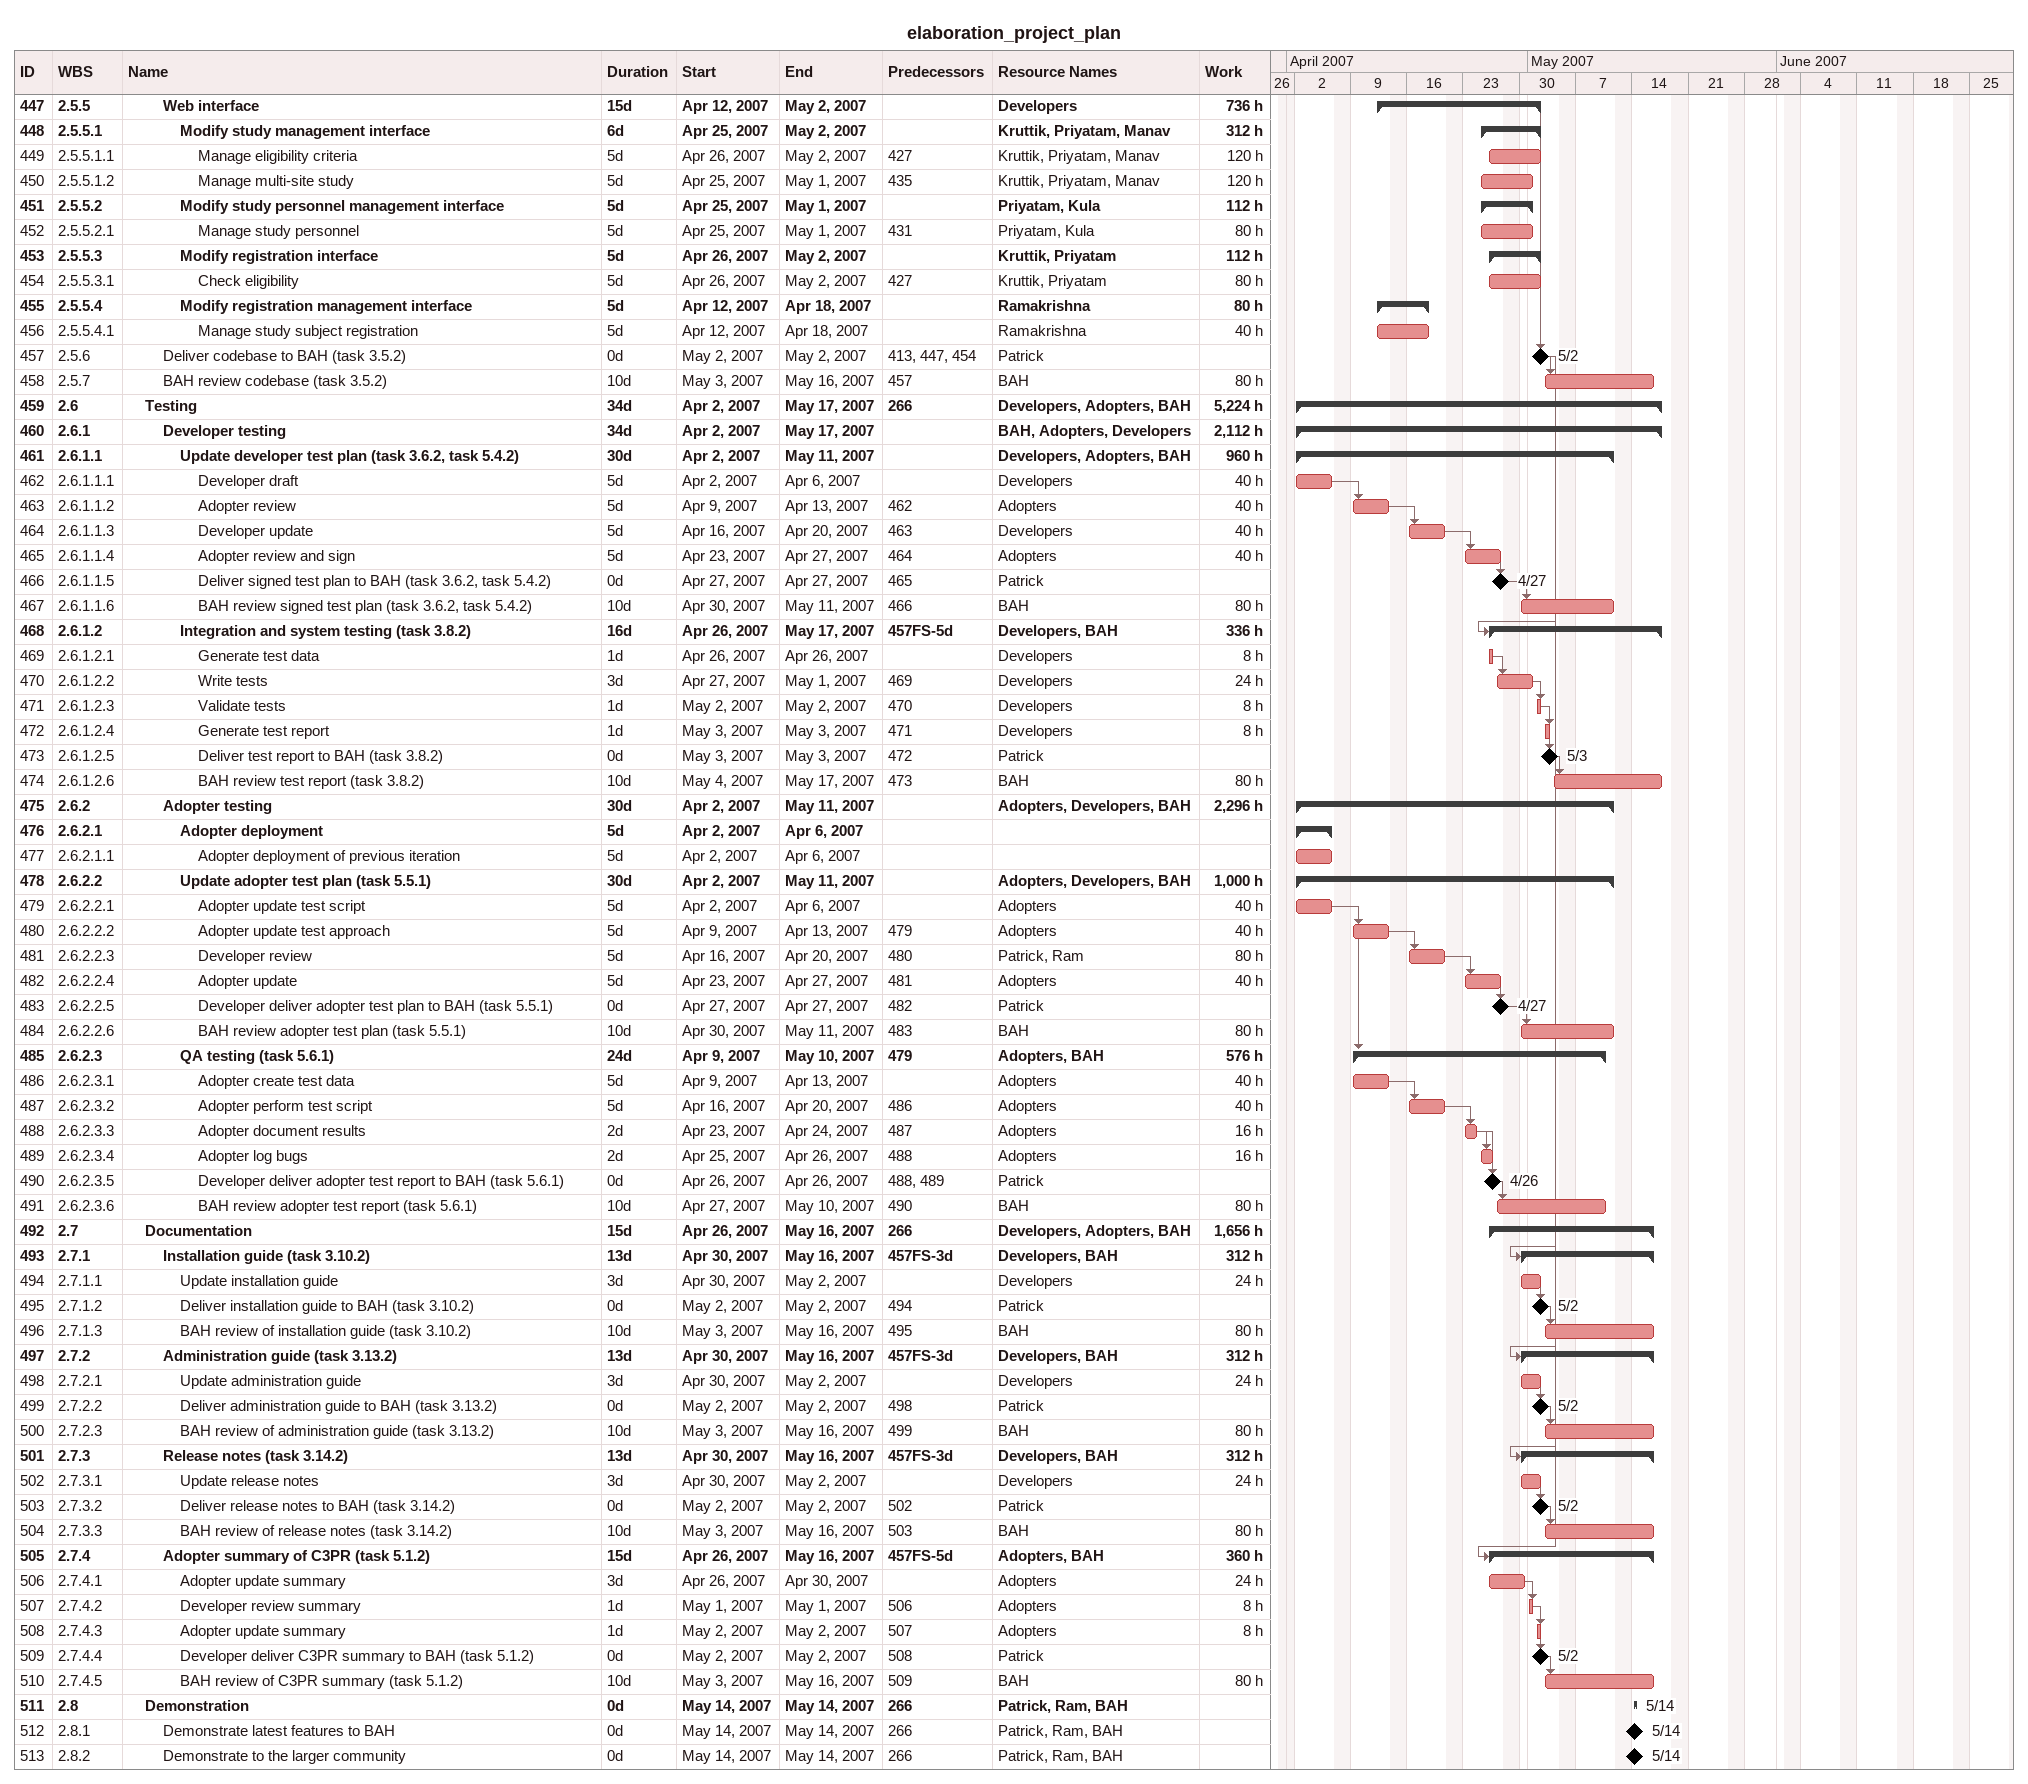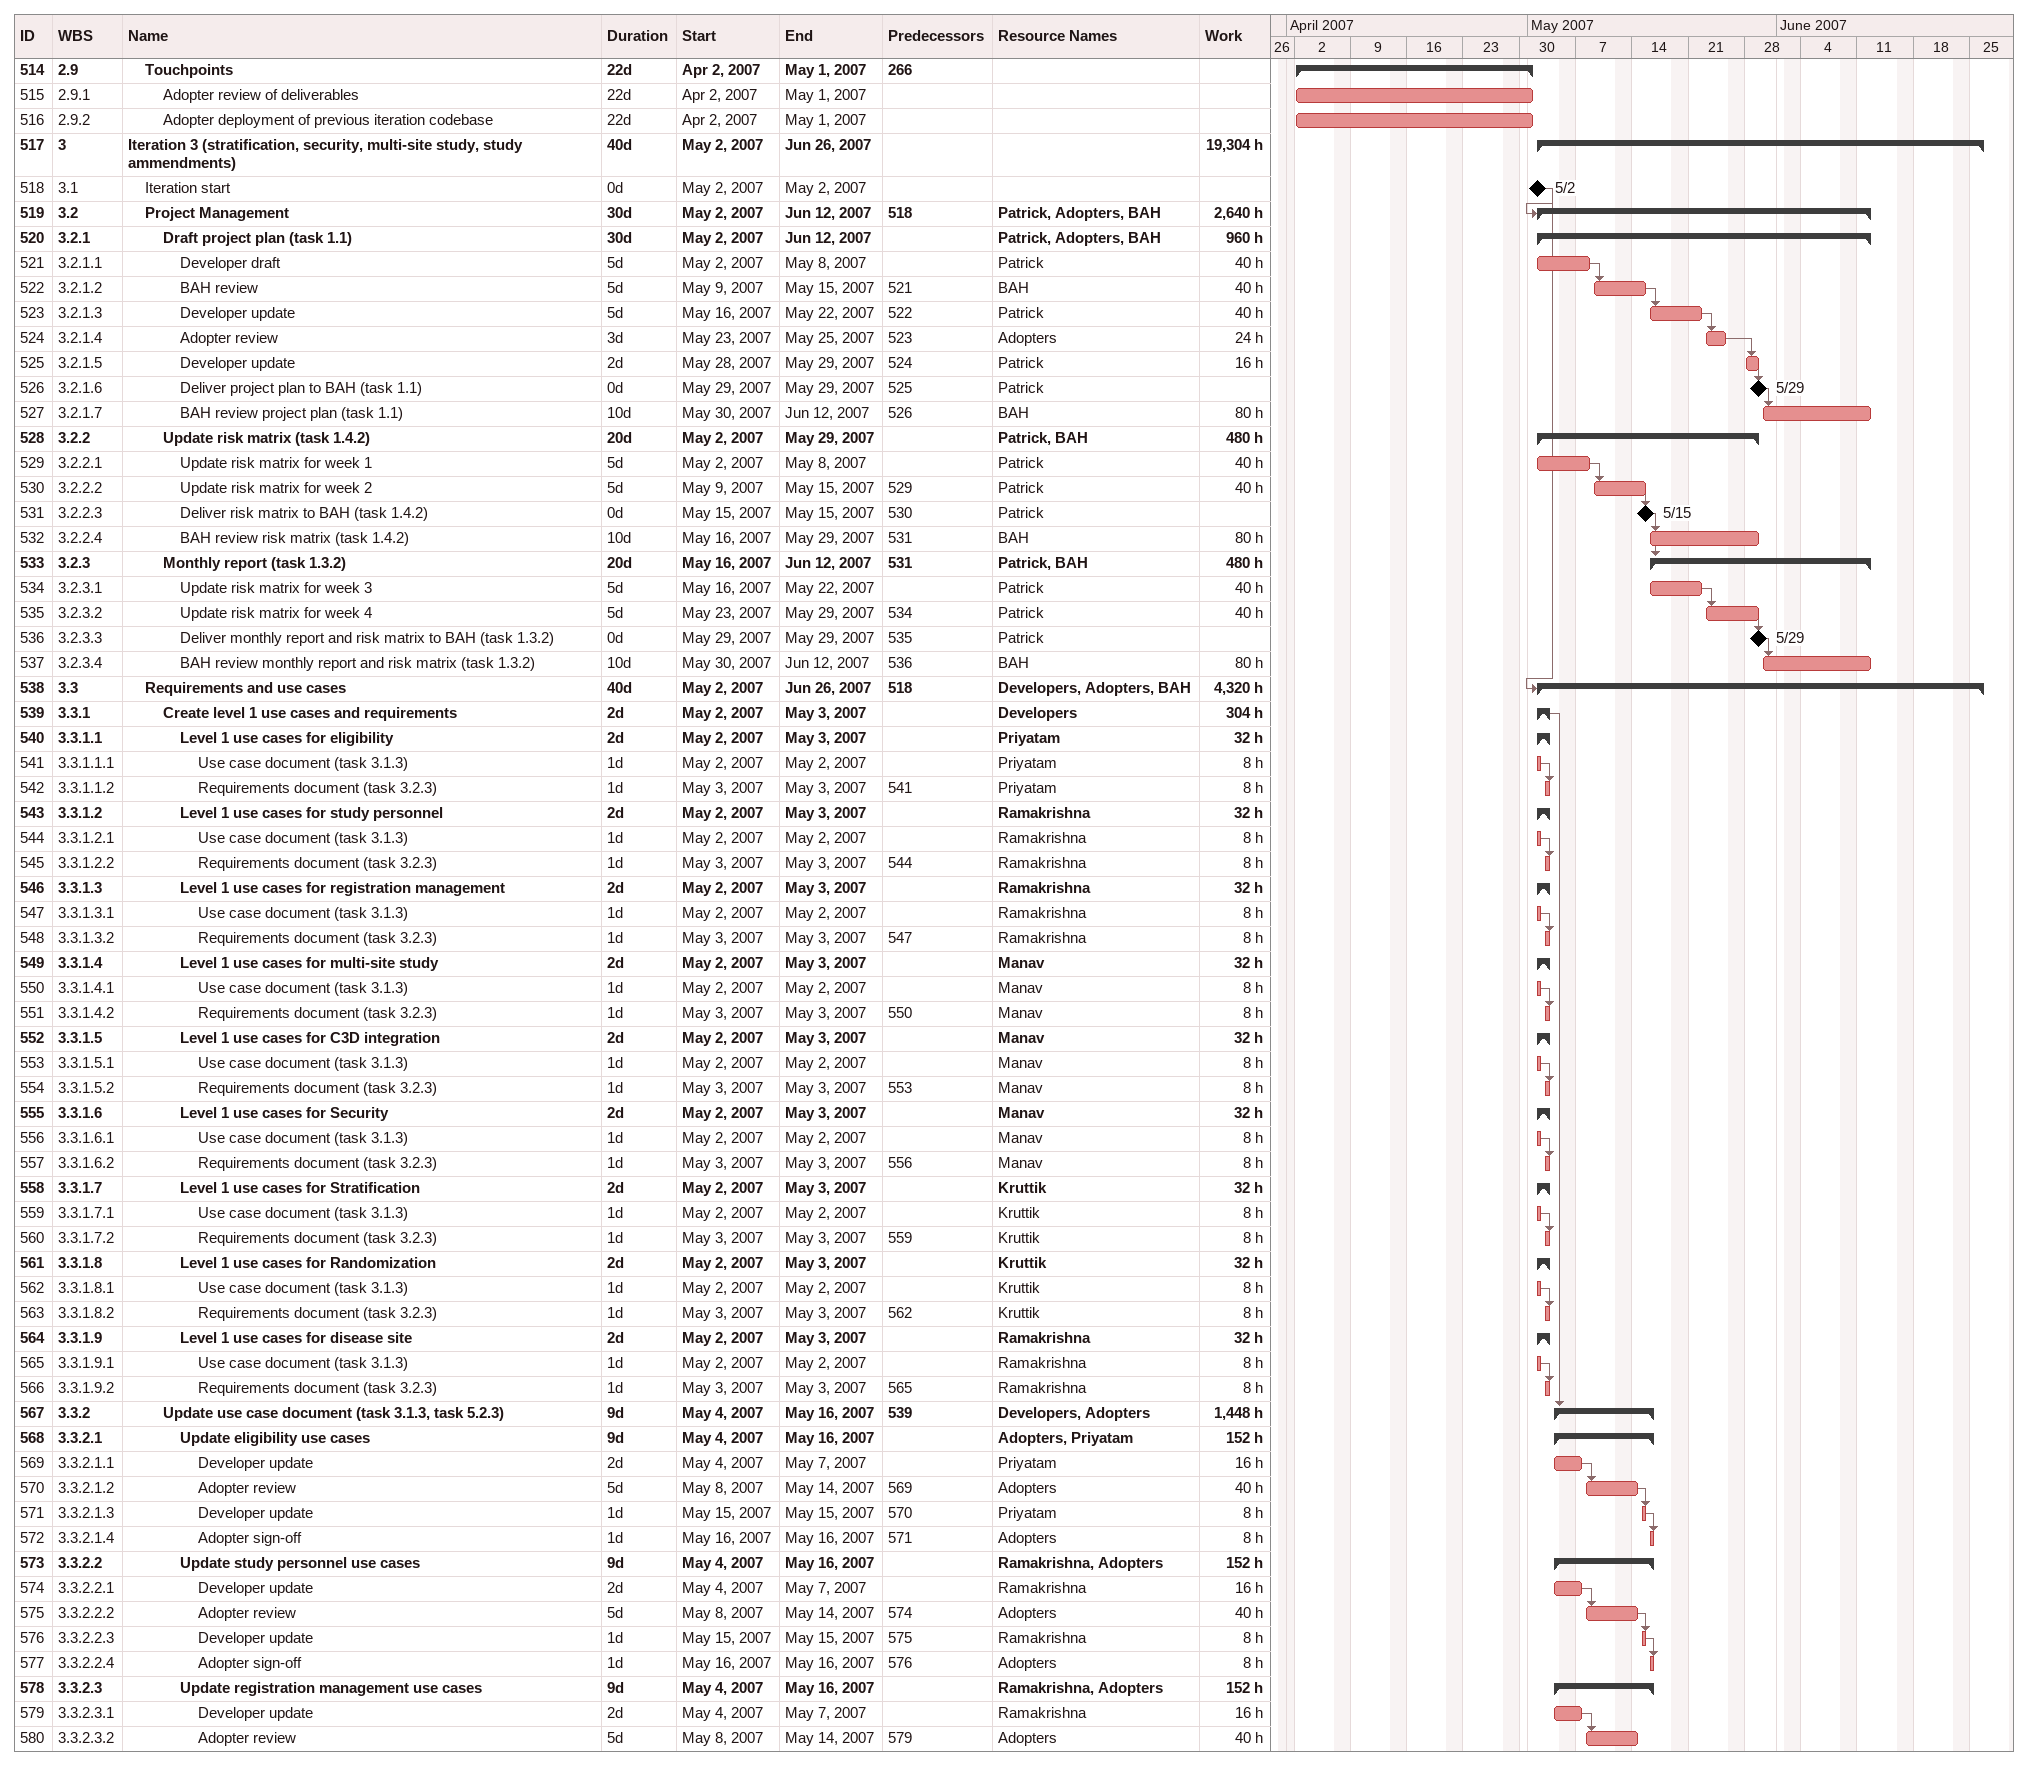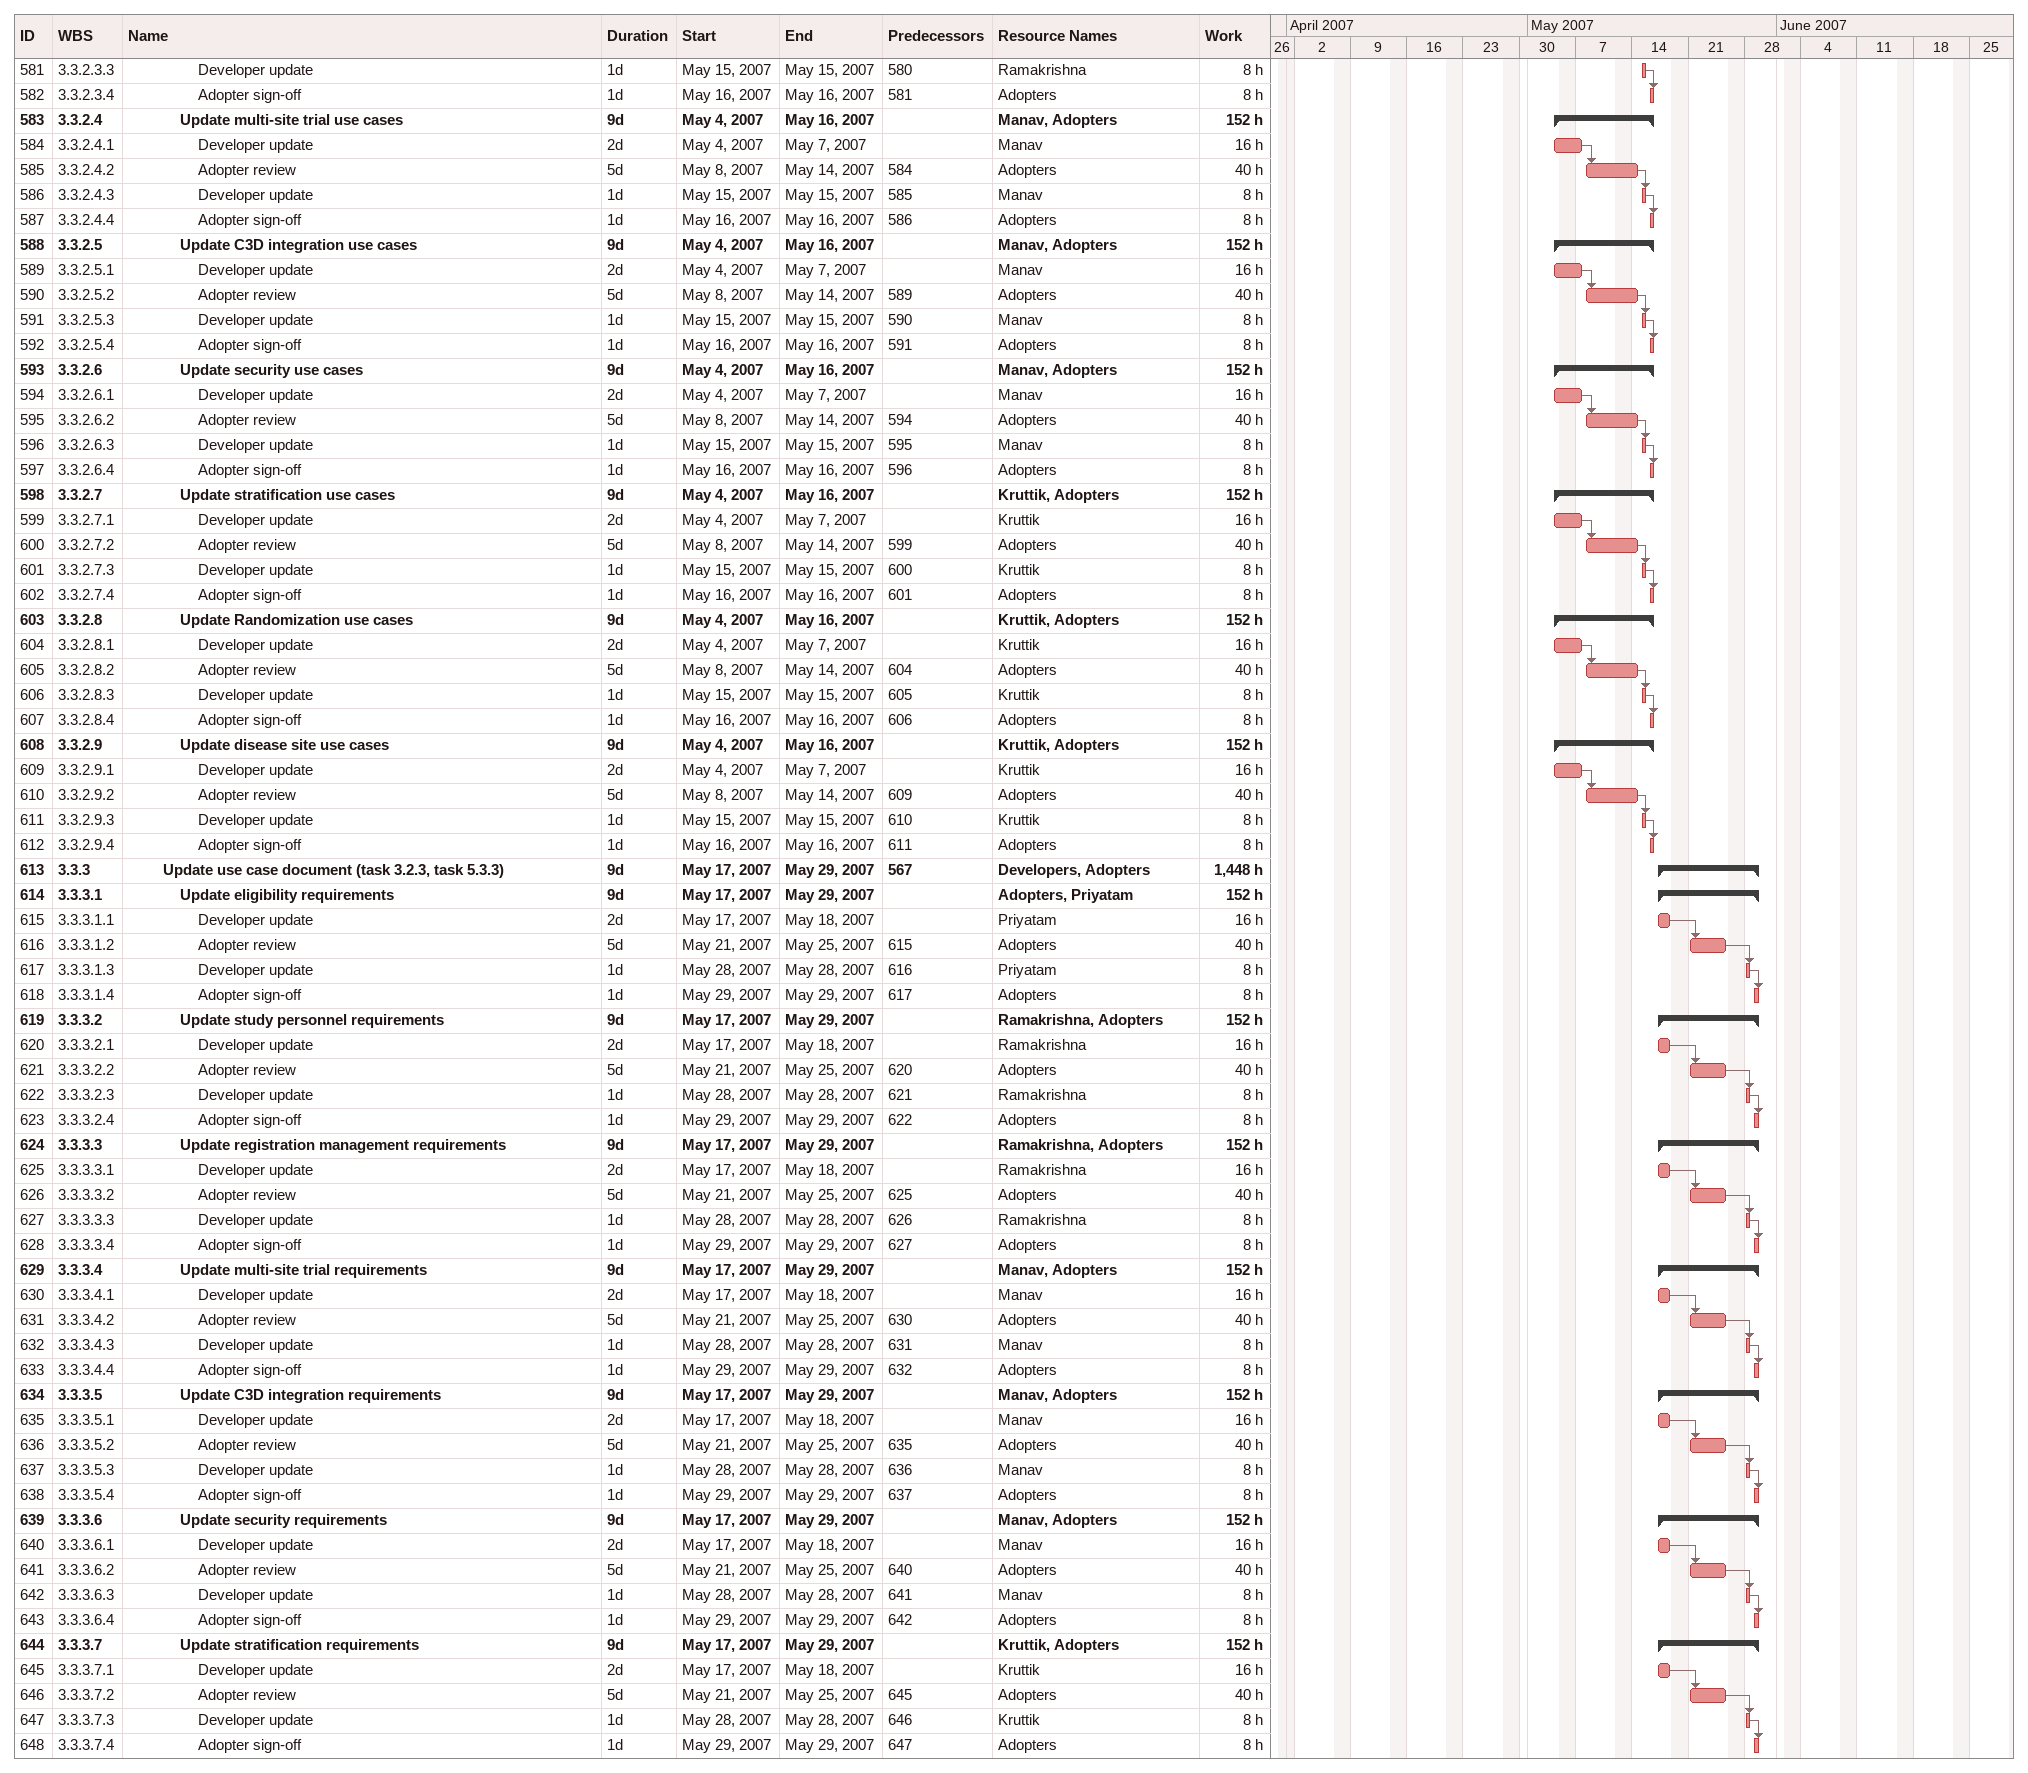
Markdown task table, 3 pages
elaboration_project_plan

| ID | WBS | Task | Duration | Start | Finish | Predecessors | Resources | Work (h) |
|---|---|---|---|---|---|---|---|---|
| 447 | 2.5.5 | **Web interface** | 15d | 2007-04-12 | 2007-05-02 |  | Developers | 736 |
| 448 | 2.5.5.1 | **Modify study management interface** | 6d | 2007-04-25 | 2007-05-02 |  | Kruttik, Priyatam, Manav | 312 |
| 449 | 2.5.5.1.1 | Manage eligibility criteria | 5d | 2007-04-26 | 2007-05-02 | 427 | Kruttik, Priyatam, Manav | 120 |
| 450 | 2.5.5.1.2 | Manage multi-site study | 5d | 2007-04-25 | 2007-05-01 | 435 | Kruttik, Priyatam, Manav | 120 |
| 451 | 2.5.5.2 | **Modify study personnel management interface** | 5d | 2007-04-25 | 2007-05-01 |  | Priyatam, Kula | 112 |
| 452 | 2.5.5.2.1 | Manage study personnel | 5d | 2007-04-25 | 2007-05-01 | 431 | Priyatam, Kula | 80 |
| 453 | 2.5.5.3 | **Modify registration interface** | 5d | 2007-04-26 | 2007-05-02 |  | Kruttik, Priyatam | 112 |
| 454 | 2.5.5.3.1 | Check eligibility | 5d | 2007-04-26 | 2007-05-02 | 427 | Kruttik, Priyatam | 80 |
| 455 | 2.5.5.4 | **Modify registration management interface** | 5d | 2007-04-12 | 2007-04-18 |  | Ramakrishna | 80 |
| 456 | 2.5.5.4.1 | Manage study subject registration | 5d | 2007-04-12 | 2007-04-18 |  | Ramakrishna | 40 |
| 457 | 2.5.6 | Deliver codebase to BAH (task 3.5.2) | 0d | 2007-05-02 | 2007-05-02 | 413, 447, 454 | Patrick |  |
| 458 | 2.5.7 | BAH review codebase (task 3.5.2) | 10d | 2007-05-03 | 2007-05-16 | 457 | BAH | 80 |
| 459 | 2.6 | **Testing** | 34d | 2007-04-02 | 2007-05-17 | 266 | Developers, Adopters, BAH | 5224 |
| 460 | 2.6.1 | **Developer testing** | 34d | 2007-04-02 | 2007-05-17 |  | BAH, Adopters, Developers | 2112 |
| 461 | 2.6.1.1 | **Update developer test plan (task 3.6.2, task 5.4.2)** | 30d | 2007-04-02 | 2007-05-11 |  | Developers, Adopters, BAH | 960 |
| 462 | 2.6.1.1.1 | Developer draft | 5d | 2007-04-02 | 2007-04-06 |  | Developers | 40 |
| 463 | 2.6.1.1.2 | Adopter review | 5d | 2007-04-09 | 2007-04-13 | 462 | Adopters | 40 |
| 464 | 2.6.1.1.3 | Developer update | 5d | 2007-04-16 | 2007-04-20 | 463 | Developers | 40 |
| 465 | 2.6.1.1.4 | Adopter review and sign | 5d | 2007-04-23 | 2007-04-27 | 464 | Adopters | 40 |
| 466 | 2.6.1.1.5 | Deliver signed test plan to BAH (task 3.6.2, task 5.4.2) | 0d | 2007-04-27 | 2007-04-27 | 465 | Patrick |  |
| 467 | 2.6.1.1.6 | BAH review signed test plan (task 3.6.2, task 5.4.2) | 10d | 2007-04-30 | 2007-05-11 | 466 | BAH | 80 |
| 468 | 2.6.1.2 | **Integration and system testing (task 3.8.2)** | 16d | 2007-04-26 | 2007-05-17 | 457FS-5d | Developers, BAH | 336 |
| 469 | 2.6.1.2.1 | Generate test data | 1d | 2007-04-26 | 2007-04-26 |  | Developers | 8 |
| 470 | 2.6.1.2.2 | Write tests | 3d | 2007-04-27 | 2007-05-01 | 469 | Developers | 24 |
| 471 | 2.6.1.2.3 | Validate tests | 1d | 2007-05-02 | 2007-05-02 | 470 | Developers | 8 |
| 472 | 2.6.1.2.4 | Generate test report | 1d | 2007-05-03 | 2007-05-03 | 471 | Developers | 8 |
| 473 | 2.6.1.2.5 | Deliver test report to BAH (task 3.8.2) | 0d | 2007-05-03 | 2007-05-03 | 472 | Patrick |  |
| 474 | 2.6.1.2.6 | BAH review test report (task 3.8.2) | 10d | 2007-05-04 | 2007-05-17 | 473 | BAH | 80 |
| 475 | 2.6.2 | **Adopter testing** | 30d | 2007-04-02 | 2007-05-11 |  | Adopters, Developers, BAH | 2296 |
| 476 | 2.6.2.1 | **Adopter deployment** | 5d | 2007-04-02 | 2007-04-06 |  |  |  |
| 477 | 2.6.2.1.1 | Adopter deployment of previous iteration | 5d | 2007-04-02 | 2007-04-06 |  |  |  |
| 478 | 2.6.2.2 | **Update adopter test plan (task 5.5.1)** | 30d | 2007-04-02 | 2007-05-11 |  | Adopters, Developers, BAH | 1000 |
| 479 | 2.6.2.2.1 | Adopter update test script | 5d | 2007-04-02 | 2007-04-06 |  | Adopters | 40 |
| 480 | 2.6.2.2.2 | Adopter update test approach | 5d | 2007-04-09 | 2007-04-13 | 479 | Adopters | 40 |
| 481 | 2.6.2.2.3 | Developer review | 5d | 2007-04-16 | 2007-04-20 | 480 | Patrick, Ram | 80 |
| 482 | 2.6.2.2.4 | Adopter update | 5d | 2007-04-23 | 2007-04-27 | 481 | Adopters | 40 |
| 483 | 2.6.2.2.5 | Developer deliver adopter test plan to BAH (task 5.5.1) | 0d | 2007-04-27 | 2007-04-27 | 482 | Patrick |  |
| 484 | 2.6.2.2.6 | BAH review adopter test plan (task 5.5.1) | 10d | 2007-04-30 | 2007-05-11 | 483 | BAH | 80 |
| 485 | 2.6.2.3 | **QA testing (task 5.6.1)** | 24d | 2007-04-09 | 2007-05-10 | 479 | Adopters, BAH | 576 |
| 486 | 2.6.2.3.1 | Adopter create test data | 5d | 2007-04-09 | 2007-04-13 |  | Adopters | 40 |
| 487 | 2.6.2.3.2 | Adopter perform test script | 5d | 2007-04-16 | 2007-04-20 | 486 | Adopters | 40 |
| 488 | 2.6.2.3.3 | Adopter document results | 2d | 2007-04-23 | 2007-04-24 | 487 | Adopters | 16 |
| 489 | 2.6.2.3.4 | Adopter log bugs | 2d | 2007-04-25 | 2007-04-26 | 488 | Adopters | 16 |
| 490 | 2.6.2.3.5 | Developer deliver adopter test report to BAH (task 5.6.1) | 0d | 2007-04-26 | 2007-04-26 | 488, 489 | Patrick |  |
| 491 | 2.6.2.3.6 | BAH review adopter test report (task 5.6.1) | 10d | 2007-04-27 | 2007-05-10 | 490 | BAH | 80 |
| 492 | 2.7 | **Documentation** | 15d | 2007-04-26 | 2007-05-16 | 266 | Developers, Adopters, BAH | 1656 |
| 493 | 2.7.1 | **Installation guide (task 3.10.2)** | 13d | 2007-04-30 | 2007-05-16 | 457FS-3d | Developers, BAH | 312 |
| 494 | 2.7.1.1 | Update installation guide | 3d | 2007-04-30 | 2007-05-02 |  | Developers | 24 |
| 495 | 2.7.1.2 | Deliver installation guide to BAH (task 3.10.2) | 0d | 2007-05-02 | 2007-05-02 | 494 | Patrick |  |
| 496 | 2.7.1.3 | BAH review of installation guide (task 3.10.2) | 10d | 2007-05-03 | 2007-05-16 | 495 | BAH | 80 |
| 497 | 2.7.2 | **Administration guide (task 3.13.2)** | 13d | 2007-04-30 | 2007-05-16 | 457FS-3d | Developers, BAH | 312 |
| 498 | 2.7.2.1 | Update administration guide | 3d | 2007-04-30 | 2007-05-02 |  | Developers | 24 |
| 499 | 2.7.2.2 | Deliver administration guide to BAH (task 3.13.2) | 0d | 2007-05-02 | 2007-05-02 | 498 | Patrick |  |
| 500 | 2.7.2.3 | BAH review of administration guide (task 3.13.2) | 10d | 2007-05-03 | 2007-05-16 | 499 | BAH | 80 |
| 501 | 2.7.3 | **Release notes (task 3.14.2)** | 13d | 2007-04-30 | 2007-05-16 | 457FS-3d | Developers, BAH | 312 |
| 502 | 2.7.3.1 | Update release notes | 3d | 2007-04-30 | 2007-05-02 |  | Developers | 24 |
| 503 | 2.7.3.2 | Deliver release notes to BAH (task 3.14.2) | 0d | 2007-05-02 | 2007-05-02 | 502 | Patrick |  |
| 504 | 2.7.3.3 | BAH review of release notes (task 3.14.2) | 10d | 2007-05-03 | 2007-05-16 | 503 | BAH | 80 |
| 505 | 2.7.4 | **Adopter summary of C3PR (task 5.1.2)** | 15d | 2007-04-26 | 2007-05-16 | 457FS-5d | Adopters, BAH | 360 |
| 506 | 2.7.4.1 | Adopter update summary | 3d | 2007-04-26 | 2007-04-30 |  | Adopters | 24 |
| 507 | 2.7.4.2 | Developer review summary | 1d | 2007-05-01 | 2007-05-01 | 506 | Adopters | 8 |
| 508 | 2.7.4.3 | Adopter update summary | 1d | 2007-05-02 | 2007-05-02 | 507 | Adopters | 8 |
| 509 | 2.7.4.4 | Developer deliver C3PR summary to BAH (task 5.1.2) | 0d | 2007-05-02 | 2007-05-02 | 508 | Patrick |  |
| 510 | 2.7.4.5 | BAH review of C3PR summary (task 5.1.2) | 10d | 2007-05-03 | 2007-05-16 | 509 | BAH | 80 |
| 511 | 2.8 | **Demonstration** | 0d | 2007-05-14 | 2007-05-14 | 266 | Patrick, Ram, BAH |  |
| 512 | 2.8.1 | Demonstrate latest features to BAH | 0d | 2007-05-14 | 2007-05-14 | 266 | Patrick, Ram, BAH |  |
| 513 | 2.8.2 | Demonstrate to the larger community | 0d | 2007-05-14 | 2007-05-14 | 266 | Patrick, Ram, BAH |  |
| 514 | 2.9 | **Touchpoints** | 22d | 2007-04-02 | 2007-05-01 | 266 |  |  |
| 515 | 2.9.1 | Adopter review of deliverables | 22d | 2007-04-02 | 2007-05-01 |  |  |  |
| 516 | 2.9.2 | Adopter deployment of previous iteration codebase | 22d | 2007-04-02 | 2007-05-01 |  |  |  |
| 517 | 3 | **Iteration 3 (stratification, security, multi-site study, study ammendments)** | 40d | 2007-05-02 | 2007-06-26 |  |  | 19304 |
| 518 | 3.1 | Iteration start | 0d | 2007-05-02 | 2007-05-02 |  |  |  |
| 519 | 3.2 | **Project Management** | 30d | 2007-05-02 | 2007-06-12 | 518 | Patrick, Adopters, BAH | 2640 |
| 520 | 3.2.1 | **Draft project plan (task 1.1)** | 30d | 2007-05-02 | 2007-06-12 |  | Patrick, Adopters, BAH | 960 |
| 521 | 3.2.1.1 | Developer draft | 5d | 2007-05-02 | 2007-05-08 |  | Patrick | 40 |
| 522 | 3.2.1.2 | BAH review | 5d | 2007-05-09 | 2007-05-15 | 521 | BAH | 40 |
| 523 | 3.2.1.3 | Developer update | 5d | 2007-05-16 | 2007-05-22 | 522 | Patrick | 40 |
| 524 | 3.2.1.4 | Adopter review | 3d | 2007-05-23 | 2007-05-25 | 523 | Adopters | 24 |
| 525 | 3.2.1.5 | Developer update | 2d | 2007-05-28 | 2007-05-29 | 524 | Patrick | 16 |
| 526 | 3.2.1.6 | Deliver project plan to BAH (task 1.1) | 0d | 2007-05-29 | 2007-05-29 | 525 | Patrick |  |
| 527 | 3.2.1.7 | BAH review project plan (task 1.1) | 10d | 2007-05-30 | 2007-06-12 | 526 | BAH | 80 |
| 528 | 3.2.2 | **Update risk matrix (task 1.4.2)** | 20d | 2007-05-02 | 2007-05-29 |  | Patrick, BAH | 480 |
| 529 | 3.2.2.1 | Update risk matrix for week 1 | 5d | 2007-05-02 | 2007-05-08 |  | Patrick | 40 |
| 530 | 3.2.2.2 | Update risk matrix for week 2 | 5d | 2007-05-09 | 2007-05-15 | 529 | Patrick | 40 |
| 531 | 3.2.2.3 | Deliver risk matrix to BAH (task 1.4.2) | 0d | 2007-05-15 | 2007-05-15 | 530 | Patrick |  |
| 532 | 3.2.2.4 | BAH review risk matrix (task 1.4.2) | 10d | 2007-05-16 | 2007-05-29 | 531 | BAH | 80 |
| 533 | 3.2.3 | **Monthly report (task 1.3.2)** | 20d | 2007-05-16 | 2007-06-12 | 531 | Patrick, BAH | 480 |
| 534 | 3.2.3.1 | Update risk matrix for week 3 | 5d | 2007-05-16 | 2007-05-22 |  | Patrick | 40 |
| 535 | 3.2.3.2 | Update risk matrix for week 4 | 5d | 2007-05-23 | 2007-05-29 | 534 | Patrick | 40 |
| 536 | 3.2.3.3 | Deliver monthly report and risk matrix to BAH (task 1.3.2) | 0d | 2007-05-29 | 2007-05-29 | 535 | Patrick |  |
| 537 | 3.2.3.4 | BAH review monthly report and risk matrix (task 1.3.2) | 10d | 2007-05-30 | 2007-06-12 | 536 | BAH | 80 |
| 538 | 3.3 | **Requirements and use cases** | 40d | 2007-05-02 | 2007-06-26 | 518 | Developers, Adopters, BAH | 4320 |
| 539 | 3.3.1 | **Create level 1 use cases and requirements** | 2d | 2007-05-02 | 2007-05-03 |  | Developers | 304 |
| 540 | 3.3.1.1 | **Level 1 use cases for eligibility** | 2d | 2007-05-02 | 2007-05-03 |  | Priyatam | 32 |
| 541 | 3.3.1.1.1 | Use case document (task 3.1.3) | 1d | 2007-05-02 | 2007-05-02 |  | Priyatam | 8 |
| 542 | 3.3.1.1.2 | Requirements document (task 3.2.3) | 1d | 2007-05-03 | 2007-05-03 | 541 | Priyatam | 8 |
| 543 | 3.3.1.2 | **Level 1 use cases for study personnel** | 2d | 2007-05-02 | 2007-05-03 |  | Ramakrishna | 32 |
| 544 | 3.3.1.2.1 | Use case document (task 3.1.3) | 1d | 2007-05-02 | 2007-05-02 |  | Ramakrishna | 8 |
| 545 | 3.3.1.2.2 | Requirements document (task 3.2.3) | 1d | 2007-05-03 | 2007-05-03 | 544 | Ramakrishna | 8 |
| 546 | 3.3.1.3 | **Level 1 use cases for registration management** | 2d | 2007-05-02 | 2007-05-03 |  | Ramakrishna | 32 |
| 547 | 3.3.1.3.1 | Use case document (task 3.1.3) | 1d | 2007-05-02 | 2007-05-02 |  | Ramakrishna | 8 |
| 548 | 3.3.1.3.2 | Requirements document (task 3.2.3) | 1d | 2007-05-03 | 2007-05-03 | 547 | Ramakrishna | 8 |
| 549 | 3.3.1.4 | **Level 1 use cases for multi-site study** | 2d | 2007-05-02 | 2007-05-03 |  | Manav | 32 |
| 550 | 3.3.1.4.1 | Use case document (task 3.1.3) | 1d | 2007-05-02 | 2007-05-02 |  | Manav | 8 |
| 551 | 3.3.1.4.2 | Requirements document (task 3.2.3) | 1d | 2007-05-03 | 2007-05-03 | 550 | Manav | 8 |
| 552 | 3.3.1.5 | **Level 1 use cases for C3D integration** | 2d | 2007-05-02 | 2007-05-03 |  | Manav | 32 |
| 553 | 3.3.1.5.1 | Use case document (task 3.1.3) | 1d | 2007-05-02 | 2007-05-02 |  | Manav | 8 |
| 554 | 3.3.1.5.2 | Requirements document (task 3.2.3) | 1d | 2007-05-03 | 2007-05-03 | 553 | Manav | 8 |
| 555 | 3.3.1.6 | **Level 1 use cases for Security** | 2d | 2007-05-02 | 2007-05-03 |  | Manav | 32 |
| 556 | 3.3.1.6.1 | Use case document (task 3.1.3) | 1d | 2007-05-02 | 2007-05-02 |  | Manav | 8 |
| 557 | 3.3.1.6.2 | Requirements document (task 3.2.3) | 1d | 2007-05-03 | 2007-05-03 | 556 | Manav | 8 |
| 558 | 3.3.1.7 | **Level 1 use cases for Stratification** | 2d | 2007-05-02 | 2007-05-03 |  | Kruttik | 32 |
| 559 | 3.3.1.7.1 | Use case document (task 3.1.3) | 1d | 2007-05-02 | 2007-05-02 |  | Kruttik | 8 |
| 560 | 3.3.1.7.2 | Requirements document (task 3.2.3) | 1d | 2007-05-03 | 2007-05-03 | 559 | Kruttik | 8 |
| 561 | 3.3.1.8 | **Level 1 use cases for Randomization** | 2d | 2007-05-02 | 2007-05-03 |  | Kruttik | 32 |
| 562 | 3.3.1.8.1 | Use case document (task 3.1.3) | 1d | 2007-05-02 | 2007-05-02 |  | Kruttik | 8 |
| 563 | 3.3.1.8.2 | Requirements document (task 3.2.3) | 1d | 2007-05-03 | 2007-05-03 | 562 | Kruttik | 8 |
| 564 | 3.3.1.9 | **Level 1 use cases for disease site** | 2d | 2007-05-02 | 2007-05-03 |  | Ramakrishna | 32 |
| 565 | 3.3.1.9.1 | Use case document (task 3.1.3) | 1d | 2007-05-02 | 2007-05-02 |  | Ramakrishna | 8 |
| 566 | 3.3.1.9.2 | Requirements document (task 3.2.3) | 1d | 2007-05-03 | 2007-05-03 | 565 | Ramakrishna | 8 |
| 567 | 3.3.2 | **Update use case document (task 3.1.3, task 5.2.3)** | 9d | 2007-05-04 | 2007-05-16 | 539 | Developers, Adopters | 1448 |
| 568 | 3.3.2.1 | **Update eligibility use cases** | 9d | 2007-05-04 | 2007-05-16 |  | Adopters, Priyatam | 152 |
| 569 | 3.3.2.1.1 | Developer update | 2d | 2007-05-04 | 2007-05-07 |  | Priyatam | 16 |
| 570 | 3.3.2.1.2 | Adopter review | 5d | 2007-05-08 | 2007-05-14 | 569 | Adopters | 40 |
| 571 | 3.3.2.1.3 | Developer update | 1d | 2007-05-15 | 2007-05-15 | 570 | Priyatam | 8 |
| 572 | 3.3.2.1.4 | Adopter sign-off | 1d | 2007-05-16 | 2007-05-16 | 571 | Adopters | 8 |
| 573 | 3.3.2.2 | **Update study personnel use cases** | 9d | 2007-05-04 | 2007-05-16 |  | Ramakrishna, Adopters | 152 |
| 574 | 3.3.2.2.1 | Developer update | 2d | 2007-05-04 | 2007-05-07 |  | Ramakrishna | 16 |
| 575 | 3.3.2.2.2 | Adopter review | 5d | 2007-05-08 | 2007-05-14 | 574 | Adopters | 40 |
| 576 | 3.3.2.2.3 | Developer update | 1d | 2007-05-15 | 2007-05-15 | 575 | Ramakrishna | 8 |
| 577 | 3.3.2.2.4 | Adopter sign-off | 1d | 2007-05-16 | 2007-05-16 | 576 | Adopters | 8 |
| 578 | 3.3.2.3 | **Update registration management use cases** | 9d | 2007-05-04 | 2007-05-16 |  | Ramakrishna, Adopters | 152 |
| 579 | 3.3.2.3.1 | Developer update | 2d | 2007-05-04 | 2007-05-07 |  | Ramakrishna | 16 |
| 580 | 3.3.2.3.2 | Adopter review | 5d | 2007-05-08 | 2007-05-14 | 579 | Adopters | 40 |
| 581 | 3.3.2.3.3 | Developer update | 1d | 2007-05-15 | 2007-05-15 | 580 | Ramakrishna | 8 |
| 582 | 3.3.2.3.4 | Adopter sign-off | 1d | 2007-05-16 | 2007-05-16 | 581 | Adopters | 8 |
| 583 | 3.3.2.4 | **Update multi-site trial use cases** | 9d | 2007-05-04 | 2007-05-16 |  | Manav, Adopters | 152 |
| 584 | 3.3.2.4.1 | Developer update | 2d | 2007-05-04 | 2007-05-07 |  | Manav | 16 |
| 585 | 3.3.2.4.2 | Adopter review | 5d | 2007-05-08 | 2007-05-14 | 584 | Adopters | 40 |
| 586 | 3.3.2.4.3 | Developer update | 1d | 2007-05-15 | 2007-05-15 | 585 | Manav | 8 |
| 587 | 3.3.2.4.4 | Adopter sign-off | 1d | 2007-05-16 | 2007-05-16 | 586 | Adopters | 8 |
| 588 | 3.3.2.5 | **Update C3D integration use cases** | 9d | 2007-05-04 | 2007-05-16 |  | Manav, Adopters | 152 |
| 589 | 3.3.2.5.1 | Developer update | 2d | 2007-05-04 | 2007-05-07 |  | Manav | 16 |
| 590 | 3.3.2.5.2 | Adopter review | 5d | 2007-05-08 | 2007-05-14 | 589 | Adopters | 40 |
| 591 | 3.3.2.5.3 | Developer update | 1d | 2007-05-15 | 2007-05-15 | 590 | Manav | 8 |
| 592 | 3.3.2.5.4 | Adopter sign-off | 1d | 2007-05-16 | 2007-05-16 | 591 | Adopters | 8 |
| 593 | 3.3.2.6 | **Update security use cases** | 9d | 2007-05-04 | 2007-05-16 |  | Manav, Adopters | 152 |
| 594 | 3.3.2.6.1 | Developer update | 2d | 2007-05-04 | 2007-05-07 |  | Manav | 16 |
| 595 | 3.3.2.6.2 | Adopter review | 5d | 2007-05-08 | 2007-05-14 | 594 | Adopters | 40 |
| 596 | 3.3.2.6.3 | Developer update | 1d | 2007-05-15 | 2007-05-15 | 595 | Manav | 8 |
| 597 | 3.3.2.6.4 | Adopter sign-off | 1d | 2007-05-16 | 2007-05-16 | 596 | Adopters | 8 |
| 598 | 3.3.2.7 | **Update stratification use cases** | 9d | 2007-05-04 | 2007-05-16 |  | Kruttik, Adopters | 152 |
| 599 | 3.3.2.7.1 | Developer update | 2d | 2007-05-04 | 2007-05-07 |  | Kruttik | 16 |
| 600 | 3.3.2.7.2 | Adopter review | 5d | 2007-05-08 | 2007-05-14 | 599 | Adopters | 40 |
| 601 | 3.3.2.7.3 | Developer update | 1d | 2007-05-15 | 2007-05-15 | 600 | Kruttik | 8 |
| 602 | 3.3.2.7.4 | Adopter sign-off | 1d | 2007-05-16 | 2007-05-16 | 601 | Adopters | 8 |
| 603 | 3.3.2.8 | **Update Randomization use cases** | 9d | 2007-05-04 | 2007-05-16 |  | Kruttik, Adopters | 152 |
| 604 | 3.3.2.8.1 | Developer update | 2d | 2007-05-04 | 2007-05-07 |  | Kruttik | 16 |
| 605 | 3.3.2.8.2 | Adopter review | 5d | 2007-05-08 | 2007-05-14 | 604 | Adopters | 40 |
| 606 | 3.3.2.8.3 | Developer update | 1d | 2007-05-15 | 2007-05-15 | 605 | Kruttik | 8 |
| 607 | 3.3.2.8.4 | Adopter sign-off | 1d | 2007-05-16 | 2007-05-16 | 606 | Adopters | 8 |
| 608 | 3.3.2.9 | **Update disease site use cases** | 9d | 2007-05-04 | 2007-05-16 |  | Kruttik, Adopters | 152 |
| 609 | 3.3.2.9.1 | Developer update | 2d | 2007-05-04 | 2007-05-07 |  | Kruttik | 16 |
| 610 | 3.3.2.9.2 | Adopter review | 5d | 2007-05-08 | 2007-05-14 | 609 | Adopters | 40 |
| 611 | 3.3.2.9.3 | Developer update | 1d | 2007-05-15 | 2007-05-15 | 610 | Kruttik | 8 |
| 612 | 3.3.2.9.4 | Adopter sign-off | 1d | 2007-05-16 | 2007-05-16 | 611 | Adopters | 8 |
| 613 | 3.3.3 | **Update use case document (task 3.2.3, task 5.3.3)** | 9d | 2007-05-17 | 2007-05-29 | 567 | Developers, Adopters | 1448 |
| 614 | 3.3.3.1 | **Update eligibility requirements** | 9d | 2007-05-17 | 2007-05-29 |  | Adopters, Priyatam | 152 |
| 615 | 3.3.3.1.1 | Developer update | 2d | 2007-05-17 | 2007-05-18 |  | Priyatam | 16 |
| 616 | 3.3.3.1.2 | Adopter review | 5d | 2007-05-21 | 2007-05-25 | 615 | Adopters | 40 |
| 617 | 3.3.3.1.3 | Developer update | 1d | 2007-05-28 | 2007-05-28 | 616 | Priyatam | 8 |
| 618 | 3.3.3.1.4 | Adopter sign-off | 1d | 2007-05-29 | 2007-05-29 | 617 | Adopters | 8 |
| 619 | 3.3.3.2 | **Update study personnel requirements** | 9d | 2007-05-17 | 2007-05-29 |  | Ramakrishna, Adopters | 152 |
| 620 | 3.3.3.2.1 | Developer update | 2d | 2007-05-17 | 2007-05-18 |  | Ramakrishna | 16 |
| 621 | 3.3.3.2.2 | Adopter review | 5d | 2007-05-21 | 2007-05-25 | 620 | Adopters | 40 |
| 622 | 3.3.3.2.3 | Developer update | 1d | 2007-05-28 | 2007-05-28 | 621 | Ramakrishna | 8 |
| 623 | 3.3.3.2.4 | Adopter sign-off | 1d | 2007-05-29 | 2007-05-29 | 622 | Adopters | 8 |
| 624 | 3.3.3.3 | **Update registration management requirements** | 9d | 2007-05-17 | 2007-05-29 |  | Ramakrishna, Adopters | 152 |
| 625 | 3.3.3.3.1 | Developer update | 2d | 2007-05-17 | 2007-05-18 |  | Ramakrishna | 16 |
| 626 | 3.3.3.3.2 | Adopter review | 5d | 2007-05-21 | 2007-05-25 | 625 | Adopters | 40 |
| 627 | 3.3.3.3.3 | Developer update | 1d | 2007-05-28 | 2007-05-28 | 626 | Ramakrishna | 8 |
| 628 | 3.3.3.3.4 | Adopter sign-off | 1d | 2007-05-29 | 2007-05-29 | 627 | Adopters | 8 |
| 629 | 3.3.3.4 | **Update multi-site trial requirements** | 9d | 2007-05-17 | 2007-05-29 |  | Manav, Adopters | 152 |
| 630 | 3.3.3.4.1 | Developer update | 2d | 2007-05-17 | 2007-05-18 |  | Manav | 16 |
| 631 | 3.3.3.4.2 | Adopter review | 5d | 2007-05-21 | 2007-05-25 | 630 | Adopters | 40 |
| 632 | 3.3.3.4.3 | Developer update | 1d | 2007-05-28 | 2007-05-28 | 631 | Manav | 8 |
| 633 | 3.3.3.4.4 | Adopter sign-off | 1d | 2007-05-29 | 2007-05-29 | 632 | Adopters | 8 |
| 634 | 3.3.3.5 | **Update C3D integration requirements** | 9d | 2007-05-17 | 2007-05-29 |  | Manav, Adopters | 152 |
| 635 | 3.3.3.5.1 | Developer update | 2d | 2007-05-17 | 2007-05-18 |  | Manav | 16 |
| 636 | 3.3.3.5.2 | Adopter review | 5d | 2007-05-21 | 2007-05-25 | 635 | Adopters | 40 |
| 637 | 3.3.3.5.3 | Developer update | 1d | 2007-05-28 | 2007-05-28 | 636 | Manav | 8 |
| 638 | 3.3.3.5.4 | Adopter sign-off | 1d | 2007-05-29 | 2007-05-29 | 637 | Adopters | 8 |
| 639 | 3.3.3.6 | **Update security requirements** | 9d | 2007-05-17 | 2007-05-29 |  | Manav, Adopters | 152 |
| 640 | 3.3.3.6.1 | Developer update | 2d | 2007-05-17 | 2007-05-18 |  | Manav | 16 |
| 641 | 3.3.3.6.2 | Adopter review | 5d | 2007-05-21 | 2007-05-25 | 640 | Adopters | 40 |
| 642 | 3.3.3.6.3 | Developer update | 1d | 2007-05-28 | 2007-05-28 | 641 | Manav | 8 |
| 643 | 3.3.3.6.4 | Adopter sign-off | 1d | 2007-05-29 | 2007-05-29 | 642 | Adopters | 8 |
| 644 | 3.3.3.7 | **Update stratification requirements** | 9d | 2007-05-17 | 2007-05-29 |  | Kruttik, Adopters | 152 |
| 645 | 3.3.3.7.1 | Developer update | 2d | 2007-05-17 | 2007-05-18 |  | Kruttik | 16 |
| 646 | 3.3.3.7.2 | Adopter review | 5d | 2007-05-21 | 2007-05-25 | 645 | Adopters | 40 |
| 647 | 3.3.3.7.3 | Developer update | 1d | 2007-05-28 | 2007-05-28 | 646 | Kruttik | 8 |
| 648 | 3.3.3.7.4 | Adopter sign-off | 1d | 2007-05-29 | 2007-05-29 | 647 | Adopters | 8 |
